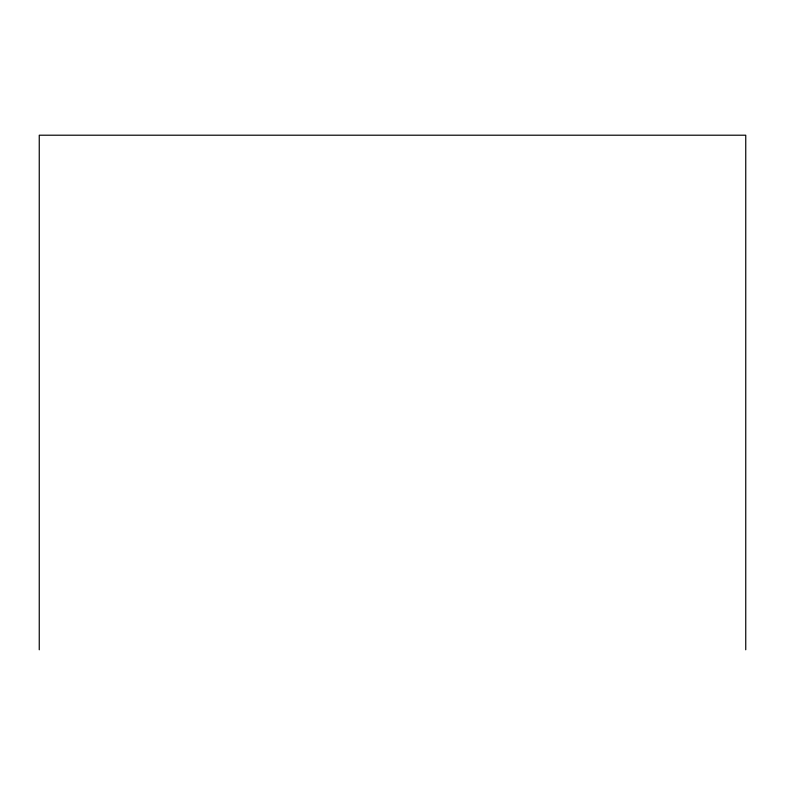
<?xml version="1.0" encoding="UTF-8"?>
<svg xmlns="http://www.w3.org/2000/svg" width="785" height="785" viewBox="0 0 785 785"><rect width="100%" height="100%" fill="white"/><g stroke="black" fill="none" stroke-linecap="round" stroke-linejoin="round"><path stroke-width="1.18" d="M745.75 649.794L745.75 135.206L39.25 135.206L39.25 649.794"/></g></svg>
